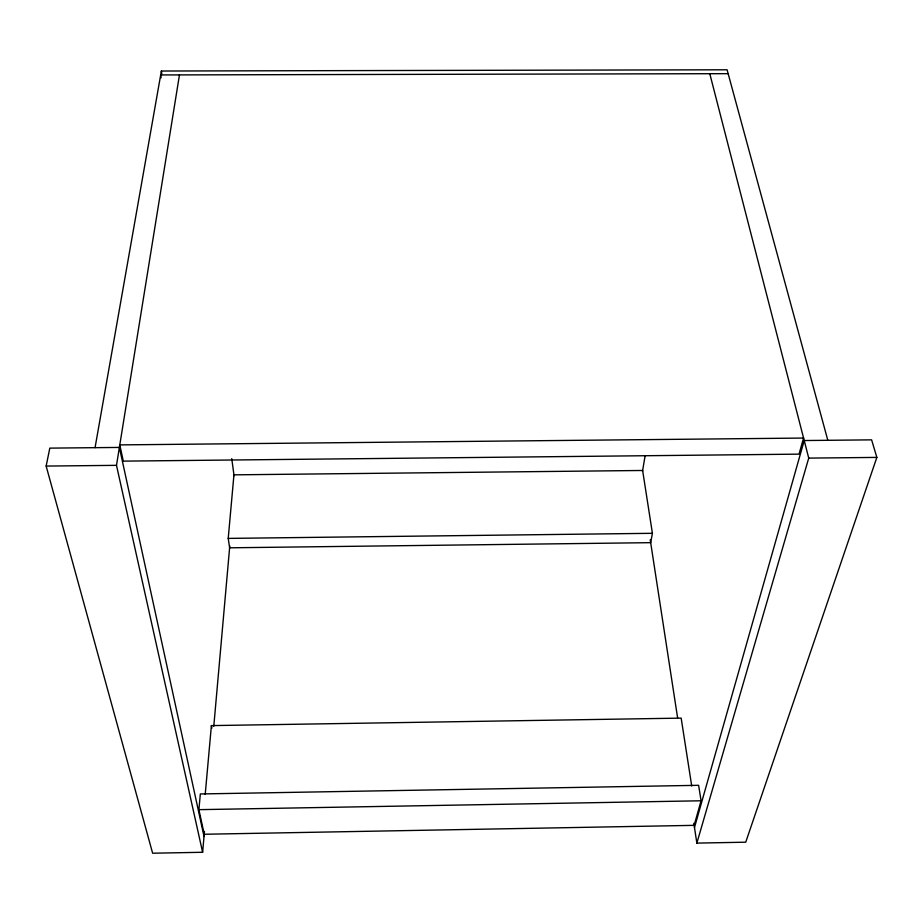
<?xml version="1.0" encoding="UTF-8"?>
<svg xmlns="http://www.w3.org/2000/svg" width="923" height="923" viewBox="0 0 923 923"><rect width="100%" height="100%" fill="white"/><g stroke="black" fill="none" stroke-linecap="round" stroke-linejoin="round"><path stroke-width="1.38" d="M205.206 794.438L211.39 725.605L681.162 718.117L691.719 785.981M228.223 538.397L233.946 474.837L642.627 470.476L652.411 533.309L650.68 542.666L229.619 547.801L228.223 538.397L652.411 533.309M204.029 836.492L119.39 447.424L49.807 448.128L46.15 466.069L152.63 853.21L202.622 852.275L204.479 831.438M213.79 726.263L229.781 545.897M198.895 809.656L200.337 793.953L698.619 785.311L701.076 800.783L694.142 825.347L204.225 834.254L198.895 809.656L701.076 800.783M202.622 852.275L116.494 465.342L179.466 74.901M642.477 471.411L645.119 455.789M95.057 447.667L161.375 71.025L727.093 69.79L827.816 440.294M694.477 827.539L804.21 440.536L871.612 439.856L876.85 457.404L745.726 842.191L696.865 843.103L693.819 823.27M696.865 843.103L808.733 458.108L709.787 73.702M46.15 466.069L116.494 465.342M808.733 458.108L876.85 457.404M728.143 73.667L160.683 74.948L161.098 77.786M211.39 725.605L211.875 728.132M650.23 539.77L677.609 717.852M161.375 71.025L161.79 73.875M231.742 458.662L234.073 475.783M803.564 438.056L799.018 454.139L123.313 461.131L119.794 444.898L803.564 438.056"/></g></svg>
